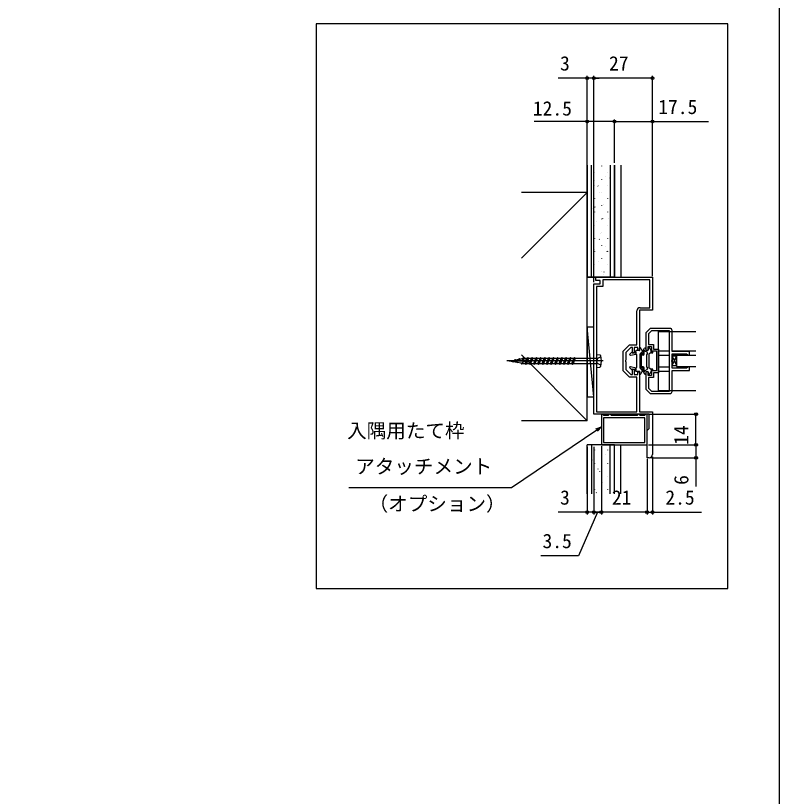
# Model space of a CAD drawing. Units: millimetres, scale not verified. Extents: x -525 to 525, y -808 to 806.
# Drawn here: x 173.9 to 525, y -15.5 to 343.3 of the extents above; entities that cross this region are included whole.
import ezdxf
from ezdxf.enums import TextEntityAlignment as Align

# ---------------------------------------------------------------- set-up
doc = ezdxf.new("R2010")
doc.units = ezdxf.units.MM
doc.header["$LTSCALE"] = 4
for name, color, linetype in [('0-3_YKK_11', 7, 'Continuous'), ('0-4_YKK_12', 2, 'Continuous'), ('0-5_YKK_13', 4, 'Continuous'), ('0-7_YKK_D', 6, 'Continuous'), ('0-8_YKK_ZWAK', 7, 'Continuous'), ('0-9_YSS_K', 3, 'Continuous')]:
    doc.layers.add(name, color=color, linetype=linetype)
doc.styles.add('ＭＳ ゴシック', font='')
doc.styles.get('ＭＳ ゴシック').set_extended_font_data('MS Gothic')

msp = doc.modelspace()

# ---------------------------------------------------------------- linework, layer by layer
at = {"layer": '0-3_YKK_11'}
msp.add_line((475.654, 188.953), (475.654, 198.603), dxfattribs=at)
for points in [[(439.654, 160.103), (439.654, 220.103), (442.654, 220.103), (442.654, 221.603), (440.654, 221.603), (440.654, 223.103), (466.654, 223.103), (466.654, 207.903), (460.654, 207.903), (460.654, 189.603), (459.854, 189.603), (459.854, 190.853), (458.254, 190.853), (458.254, 188.353), (457.454, 188.353), (457.454, 190.853), (456.651, 190.853), (454.354, 188.556), (454.354, 185.061), (454.234, 184.878), (454.234, 184.328), (454.354, 184.145), (454.354, 180.65), (456.651, 178.353), (457.454, 178.353), (457.454, 180.853), (458.254, 180.853), (458.254, 178.353), (459.854, 178.353), (459.854, 179.603), (460.654, 179.603), (460.654, 161.303), (466.654, 161.303), (466.654, 141.603)], [(460.954, 209.103), (465.454, 209.103), (465.454, 221.903), (443.854, 221.903), (443.854, 218.903), (440.854, 218.903)], [(440.854, 218.903), (440.854, 161.303), (459.454, 161.303), (459.454, 177.153), (456.154, 177.153), (453.154, 180.153), (453.154, 189.053), (456.154, 192.053), (459.454, 192.053), (459.454, 207.603)], [(474.654, 199.603), (465.654, 199.603), (463.654, 197.603), (463.654, 189.603), (464.654, 189.603), (464.654, 191.303), (466.154, 191.303), (466.154, 188.403), (466.854, 188.403), (466.854, 189.203), (468.454, 189.203), (468.454, 184.603), (468.454, 180.003), (466.854, 180.003), (466.854, 180.803), (466.154, 180.803), (466.154, 177.903), (464.654, 177.903), (464.654, 179.603), (463.654, 179.603), (463.654, 171.603), (465.654, 169.603), (474.654, 169.603)], [(475.654, 170.603), (475.654, 180.253), (483.654, 180.253), (483.654, 181.953), (483.054, 181.953), (482.854, 181.753), (482.354, 181.253), (475.654, 181.253), (475.654, 184.145), (475.534, 184.328), (475.534, 184.878), (475.654, 185.062), (475.654, 187.953), (482.354, 187.953), (482.854, 187.453), (483.054, 187.253), (483.654, 187.253), (483.654, 188.953), (475.654, 188.953)], [(465.154, 140.103), (464.154, 140.103), (464.154, 152.603), (465.154, 153.603), (465.154, 160.103), (439.654, 160.103)]]:
    msp.add_lwpolyline(points, dxfattribs=at)
for points in [[(474.454, 170.803), (474.454, 198.403), (466.151, 198.403), (464.854, 197.106), (464.854, 192.203), (467.054, 192.203), (467.054, 190.103), (469.354, 190.103), (469.354, 179.103), (467.054, 179.103), (467.054, 177.003), (464.854, 177.003), (464.854, 172.1), (466.151, 170.803)], [(443.154, 146.103), (464.154, 146.103), (464.154, 160.103), (463.654, 160.103), (463.354, 159.803), (463.054, 159.503), (460.954, 159.503), (460.654, 159.803), (460.354, 160.103), (460.154, 160.103), (459.854, 159.803), (459.554, 159.503), (447.754, 159.503), (447.454, 159.803), (447.154, 160.103), (446.954, 160.103), (446.654, 159.803), (446.354, 159.503), (444.254, 159.503), (443.954, 159.803), (443.654, 160.103), (443.154, 160.103)], [(463.154, 158.503), (444.154, 158.503), (444.154, 147.103), (463.154, 147.103)]]:
    msp.add_lwpolyline(points, close=True, dxfattribs=at)
for centre, radius, start, end in [((460.954, 207.603), 1.5, 90.00001, 179.99999), ((474.654, 198.603), 1, 0.00001, 89.99999), ((474.654, 170.603), 1, 270.00001, 359.99999), ((465.154, 141.603), 1.5, 270.00001, 359.99999)]:
    msp.add_arc(centre, radius, start, end, dxfattribs=at)
at = {"layer": '0-4_YKK_12'}
for p, q in [((469.354, 171.103), (469.354, 198.103)), ((472.754, 198.103), (469.354, 198.103)), ((469.354, 198.103), (486.645, 198.103)), ((469.354, 189.253), (474.454, 189.253)), ((469.354, 187.253), (474.454, 187.253)), ((475.654, 189.253), (486.645, 189.253)), ((475.654, 187.253), (486.645, 187.253)), ((469.354, 181.953), (474.454, 181.953)), ((469.354, 179.953), (474.454, 179.953)), ((469.354, 171.103), (486.645, 171.103))]:
    msp.add_line(p, q, dxfattribs=at)
msp.add_lwpolyline([(501.257, 339.603), (312.035, 339.603), (312.035, 80.103), (501.257, 80.103)], close=True, dxfattribs=at)
at = {"layer": '0-5_YKK_13'}
for p, q in [((452.154, 274.55), (452.154, 223.103)), ((460.849, 189.649), (460.66, 190.457)), ((461.069, 190.703), (460.854, 190.703)), ((461.823, 189.566), (461.337, 190.537)), ((462.395, 189.473), (462.961, 190.453)), ((462.395, 189.473), (462.961, 190.453)), ((463.22, 190.603), (463.454, 190.603)), ((463.22, 190.603), (463.454, 190.603)), ((463.654, 190.003), (463.654, 190.403)), ((463.654, 190.003), (463.654, 190.403)), ((464.854, 190.003), (464.854, 190.403)), ((464.854, 190.003), (464.854, 190.403)), ((465.188, 190.603), (465.054, 190.603)), ((465.188, 190.603), (465.054, 190.603)), ((466.014, 189.473), (465.448, 190.453)), ((466.014, 189.473), (465.448, 190.453)), ((440.854, 187.603), (440.854, 181.603)), ((440.854, 187.603), (442.414, 187.439)), ((457.105, 188.686), (456.23, 187.702)), ((456.51, 187.208), (459.099, 187.698)), ((457.454, 188.553), (457.454, 188.153)), ((457.454, 188.153), (458.35, 188.377)), ((458.854, 189.023), (458.854, 189.103)), ((460.654, 189.403), (459.154, 189.403)), ((459.454, 181.803), (459.454, 187.403)), ((461.054, 181.269), (461.054, 187.937)), ((461.154, 181.853), (461.154, 187.353)), ((461.154, 181.853), (461.154, 187.353)), ((461.195, 188.191), (461.713, 188.515)), ((462.354, 187.853), (461.654, 187.853)), ((462.354, 187.853), (461.654, 187.853)), ((462.354, 187.353), (461.654, 187.353)), ((461.654, 181.853), (461.654, 187.353)), ((462.354, 187.353), (461.654, 187.353)), ((461.654, 181.853), (461.654, 187.353)), ((461.854, 189.432), (461.854, 188.769)), ((462.354, 187.853), (462.354, 189.323)), ((462.354, 187.853), (462.354, 189.323)), ((462.854, 187.853), (462.854, 188.974)), ((462.854, 187.853), (462.854, 188.974)), ((464.156, 188.579), (463.195, 189.134)), ((464.156, 188.579), (463.195, 189.134)), ((464.054, 187.403), (464.339, 187.896)), ((464.054, 187.403), (464.339, 187.896)), ((464.054, 181.803), (464.054, 187.403)), ((464.054, 181.803), (464.054, 187.403)), ((465.054, 187.68), (465.054, 181.526)), ((465.054, 187.68), (465.054, 181.526)), ((465.904, 188.344), (465.204, 187.94)), ((465.904, 188.344), (465.204, 187.94)), ((466.054, 188.604), (466.054, 189.323)), ((466.054, 188.604), (466.054, 189.323)), ((475.654, 182.452), (477.654, 186.754)), ((475.654, 186.754), (477.654, 182.452)), ((443.996, 184.603), (399.696, 184.603)), ((400.854, 184.603), (403.347, 185.042)), ((402.519, 184.276), (400.854, 184.603)), ((402.519, 184.276), (402.579, 184.172)), ((402.649, 184.25), (402.579, 184.172)), ((404.401, 183.906), (402.649, 184.25)), ((402.86, 184.603), (403.198, 184.874)), ((403.554, 185.278), (402.959, 184.603)), ((403.658, 185.097), (403.041, 184.603)), ((403.658, 185.097), (403.554, 185.278)), ((403.658, 185.097), (405.284, 185.384)), ((406.283, 183.536), (404.631, 183.861)), ((404.765, 184.603), (405.284, 185.384)), ((405.504, 185.766), (404.96, 184.603)), ((405.684, 185.455), (405.118, 184.603)), ((405.684, 185.455), (406.809, 185.773)), ((406.809, 183.433), (406.635, 183.467)), ((406.637, 184.603), (407.177, 185.773)), ((406.752, 183.678), (406.696, 183.573)), ((407.177, 185.773), (406.809, 185.773)), ((406.809, 183.433), (408.152, 183.433)), ((407.454, 186.253), (406.928, 184.603)), ((407.731, 185.773), (407.243, 184.603)), ((409.127, 185.773), (407.731, 185.773)), ((408.152, 183.433), (409.127, 185.773)), ((409.404, 186.253), (408.429, 182.953)), ((409.681, 185.773), (408.706, 183.433)), ((408.706, 183.433), (410.102, 183.433)), ((411.077, 185.773), (409.681, 185.773)), ((410.102, 183.433), (411.077, 185.773)), ((411.354, 186.253), (410.379, 182.953)), ((411.631, 185.773), (410.656, 183.433)), ((410.656, 183.433), (412.052, 183.433)), ((413.027, 185.773), (411.631, 185.773)), ((412.052, 183.433), (413.027, 185.773)), ((413.304, 186.253), (412.329, 182.953)), ((413.581, 185.773), (412.606, 183.433)), ((412.606, 183.433), (414.002, 183.433)), ((414.977, 185.773), (413.581, 185.773)), ((414.002, 183.433), (414.977, 185.773)), ((415.254, 186.253), (414.279, 182.953)), ((415.531, 185.773), (414.556, 183.433)), ((414.556, 183.433), (415.952, 183.433)), ((416.927, 185.773), (415.531, 185.773)), ((415.952, 183.433), (416.927, 185.773)), ((417.204, 186.253), (416.229, 182.953)), ((417.481, 185.773), (416.506, 183.433)), ((416.506, 183.433), (417.902, 183.433)), ((418.877, 185.773), (417.481, 185.773)), ((417.902, 183.433), (418.877, 185.773)), ((419.154, 186.253), (418.179, 182.953)), ((419.431, 185.773), (418.456, 183.433)), ((418.456, 183.433), (419.852, 183.433)), ((420.827, 185.773), (419.431, 185.773)), ((419.852, 183.433), (420.827, 185.773)), ((421.104, 186.253), (420.129, 182.953)), ((421.381, 185.773), (420.406, 183.433)), ((420.406, 183.433), (421.802, 183.433)), ((422.777, 185.773), (421.381, 185.773)), ((421.802, 183.433), (422.777, 185.773)), ((423.054, 186.253), (422.079, 182.953)), ((423.331, 185.773), (422.356, 183.433)), ((422.356, 183.433), (423.752, 183.433)), ((424.727, 185.773), (423.331, 185.773)), ((423.752, 183.433), (424.727, 185.773)), ((425.004, 186.253), (424.029, 182.953)), ((425.281, 185.773), (424.306, 183.433)), ((424.306, 183.433), (425.702, 183.433)), ((426.677, 185.773), (425.281, 185.773)), ((425.702, 183.433), (426.677, 185.773)), ((426.954, 186.253), (425.979, 182.953)), ((427.231, 185.773), (426.256, 183.433)), ((426.256, 183.433), (427.652, 183.433)), ((428.627, 185.773), (427.231, 185.773)), ((427.652, 183.433), (428.627, 185.773)), ((428.904, 186.253), (427.929, 182.953)), ((429.181, 185.773), (428.206, 183.433)), ((428.206, 183.433), (429.602, 183.433)), ((430.577, 185.773), (429.181, 185.773)), ((429.602, 183.433), (430.577, 185.773)), ((430.854, 186.253), (429.879, 182.953)), ((431.131, 185.773), (430.156, 183.433)), ((430.156, 183.433), (440.354, 183.433)), ((440.354, 185.773), (431.131, 185.773)), ((440.854, 181.603), (442.414, 181.767)), ((457.105, 180.52), (456.23, 181.504)), ((456.51, 181.998), (459.099, 181.508)), ((457.454, 181.053), (458.35, 180.829)), ((457.454, 180.653), (457.454, 181.053)), ((458.854, 180.183), (458.854, 180.103)), ((460.654, 179.803), (459.154, 179.803)), ((460.849, 179.557), (460.66, 178.749)), ((461.195, 181.015), (461.713, 180.691)), ((461.823, 179.64), (461.337, 178.669)), ((462.354, 181.853), (461.654, 181.853)), ((462.354, 181.853), (461.654, 181.853)), ((462.354, 181.353), (461.654, 181.353)), ((462.354, 181.353), (461.654, 181.353)), ((461.854, 179.774), (461.854, 180.437)), ((462.354, 179.884), (462.354, 181.353)), ((462.354, 179.884), (462.354, 181.353)), ((462.395, 179.734), (462.961, 178.753)), ((462.395, 179.734), (462.961, 178.753)), ((462.854, 180.232), (462.854, 181.353)), ((462.854, 180.232), (462.854, 181.353)), ((464.156, 180.627), (463.195, 180.072)), ((464.156, 180.627), (463.195, 180.072)), ((464.054, 181.803), (464.339, 181.31)), ((464.054, 181.803), (464.339, 181.31)), ((465.904, 180.862), (465.204, 181.267)), ((465.904, 180.862), (465.204, 181.267)), ((466.014, 179.734), (465.448, 178.753)), ((466.014, 179.734), (465.448, 178.753)), ((466.054, 180.603), (466.054, 179.884)), ((466.054, 180.603), (466.054, 179.884)), ((461.069, 178.503), (460.854, 178.503)), ((463.22, 178.603), (463.454, 178.603)), ((463.22, 178.603), (463.454, 178.603)), ((463.654, 179.203), (463.654, 178.803)), ((463.654, 179.203), (463.654, 178.803)), ((464.854, 179.203), (464.854, 178.803)), ((464.854, 179.203), (464.854, 178.803)), ((465.188, 178.603), (465.054, 178.603)), ((465.188, 178.603), (465.054, 178.603)), ((452.154, 123.603), (452.154, 146.103))]:
    msp.add_line(p, q, dxfattribs=at)
msp.add_lwpolyline([(477.654, 186.754), (475.654, 186.754), (475.654, 182.452), (477.654, 182.452)], close=True, dxfattribs=at)
for points in [[(486.645, 187.103), (477.654, 187.103), (477.654, 182.103), (486.645, 182.103)], [(400.854, 184.603), (408.354, 184.603), (406.752, 183.678)], [(404.401, 183.906), (404.529, 183.684), (404.631, 183.861)], [(405.684, 185.455), (405.504, 185.766), (405.284, 185.384)], [(406.283, 183.536), (406.479, 183.197), (406.696, 183.573)], [(407.731, 185.773), (407.454, 186.253), (407.177, 185.773)], [(408.152, 183.433), (408.429, 182.953), (408.706, 183.433)], [(409.681, 185.773), (409.404, 186.253), (409.127, 185.773)], [(410.102, 183.433), (410.379, 182.953), (410.656, 183.433)], [(411.631, 185.773), (411.354, 186.253), (411.077, 185.773)], [(412.052, 183.433), (412.329, 182.953), (412.606, 183.433)], [(413.581, 185.773), (413.304, 186.253), (413.027, 185.773)], [(414.002, 183.433), (414.279, 182.953), (414.556, 183.433)], [(415.531, 185.773), (415.254, 186.253), (414.977, 185.773)], [(415.952, 183.433), (416.229, 182.953), (416.506, 183.433)], [(417.481, 185.773), (417.204, 186.253), (416.927, 185.773)], [(417.902, 183.433), (418.179, 182.953), (418.456, 183.433)], [(419.431, 185.773), (419.154, 186.253), (418.877, 185.773)], [(419.852, 183.433), (420.129, 182.953), (420.406, 183.433)], [(421.381, 185.773), (421.104, 186.253), (420.827, 185.773)], [(421.802, 183.433), (422.079, 182.953), (422.356, 183.433)], [(423.331, 185.773), (423.054, 186.253), (422.777, 185.773)], [(423.752, 183.433), (424.029, 182.953), (424.306, 183.433)], [(425.281, 185.773), (425.004, 186.253), (424.727, 185.773)], [(425.702, 183.433), (425.979, 182.953), (426.256, 183.433)], [(427.231, 185.773), (426.954, 186.253), (426.677, 185.773)], [(427.652, 183.433), (427.929, 182.953), (428.206, 183.433)], [(429.181, 185.773), (428.904, 186.253), (428.627, 185.773)], [(429.602, 183.433), (429.879, 182.953), (430.156, 183.433)], [(431.131, 185.773), (430.854, 186.253), (430.577, 185.773)], [(442.962, 186.553), (441.344, 185.746), (441.059, 184.601)], [(442.962, 182.65), (441.344, 183.456), (441.059, 184.601)]]:
    msp.add_lwpolyline(points, dxfattribs=at)
for centre, radius, start, end in [((460.854, 190.503), 0.2, 90, 193.18403), ((461.069, 190.403), 0.3, 26.56505, 90), ((463.22, 190.303), 0.3, 90, 150), ((463.22, 190.303), 0.3, 90, 150), ((463.454, 190.403), 0.2, 0, 90), ((463.454, 190.403), 0.2, 0, 90), ((465.054, 190.403), 0.2, 90, 180), ((465.054, 190.403), 0.2, 90, 180), ((465.188, 190.303), 0.3, 30, 90), ((465.188, 190.303), 0.3, 30, 90), ((442.362, 186.942), 0.5, 14.25208, 84), ((433.154, 184.603), 10, 345.74792, 14.25208), ((456.454, 187.503), 0.3, 138.35142, 280.70954), ((457.254, 188.553), 0.2, 360, 138.35142), ((458.423, 188.086), 0.3, 44.03624, 104.03624), ((458.854, 188.503), 0.3, 224.03624, 60), ((459.154, 189.103), 0.3, 90, 180), ((459.154, 189.023), 0.3, 180, 240), ((459.154, 187.403), 0.3, 360, 100.70954), ((460.654, 189.603), 0.2, 270, 13.18403), ((461.354, 187.937), 0.3, 122.00538, 180), ((461.654, 187.353), 0.5, 90, 180), ((461.654, 187.353), 0.5, 90, 180), ((461.554, 188.769), 0.3, 302.00538, 360), ((461.554, 189.432), 0.3, 360, 26.56505), ((462.654, 189.323), 0.3, 150, 180), ((462.654, 189.323), 0.3, 150, 180), ((462.354, 187.853), 0.5, 270, 0), ((462.354, 187.853), 0.5, 270, 0), ((462.954, 189.203), 0.25, 343.95468, 246.42182), ((462.954, 189.203), 0.25, 343.95468, 246.42182), ((464.254, 190.003), 0.6, 180, 0), ((464.254, 190.003), 0.6, 180, 0), ((463.906, 188.146), 0.5, 330, 60), ((463.906, 188.146), 0.5, 330, 60), ((465.354, 187.68), 0.3, 120, 180), ((465.354, 187.68), 0.3, 120, 180), ((465.754, 188.604), 0.3, 300, 0), ((465.754, 188.604), 0.3, 300, 0), ((465.754, 189.323), 0.3, 0, 30), ((465.754, 189.323), 0.3, 0, 30), ((440.354, 186.273), 0.5, 270, 0), ((440.354, 182.933), 0.5, 0, 90), ((442.362, 182.264), 0.5, 276, 345.74792), ((456.454, 181.703), 0.3, 79.29046, 221.64858), ((457.254, 180.653), 0.2, 221.64858, 0), ((458.423, 181.12), 0.3, 255.96376, 315.96376), ((458.854, 180.703), 0.3, 300, 135.96376), ((459.154, 180.183), 0.3, 120, 180), ((459.154, 180.103), 0.3, 180, 270), ((459.154, 181.803), 0.3, 259.29046, 0), ((460.654, 179.603), 0.2, 346.81597, 90), ((461.354, 181.269), 0.3, 180, 237.99462), ((461.654, 181.853), 0.5, 180, 270), ((461.654, 181.853), 0.5, 180, 270), ((461.554, 180.437), 0.3, 0, 57.99462), ((461.554, 179.774), 0.3, 333.43495, 0), ((462.354, 181.353), 0.5, 0, 90), ((462.354, 181.353), 0.5, 0, 90), ((462.654, 179.884), 0.3, 180, 210), ((462.654, 179.884), 0.3, 180, 210), ((462.954, 180.003), 0.25, 113.57818, 16.04532), ((462.954, 180.003), 0.25, 113.57818, 16.04532), ((464.254, 179.203), 0.6, 0, 180), ((464.254, 179.203), 0.6, 0, 180), ((463.906, 181.06), 0.5, 300, 30), ((463.906, 181.06), 0.5, 300, 30), ((465.354, 181.526), 0.3, 180, 240), ((465.354, 181.526), 0.3, 180, 240), ((465.754, 180.603), 0.3, 0, 60), ((465.754, 180.603), 0.3, 0, 60), ((465.754, 179.884), 0.3, 330, 0), ((465.754, 179.884), 0.3, 330, 0), ((460.854, 178.703), 0.2, 166.81597, 270), ((461.069, 178.803), 0.3, 270, 333.43495), ((463.22, 178.903), 0.3, 210, 270), ((463.22, 178.903), 0.3, 210, 270), ((463.454, 178.803), 0.2, 270, 0), ((463.454, 178.803), 0.2, 270, 0), ((465.054, 178.803), 0.2, 180, 270), ((465.054, 178.803), 0.2, 180, 270), ((465.188, 178.903), 0.3, 270, 330), ((465.188, 178.903), 0.3, 270, 330)]:
    msp.add_arc(centre, radius, start, end, dxfattribs=at)
at = {"layer": '0-7_YKK_D'}
for p, q in [((436.654, 314.603), (423.338, 314.603)), ((436.654, 224.103), (436.654, 315.603)), ((439.654, 314.603), (436.654, 314.603)), ((439.654, 220.803), (439.654, 315.603)), ((439.654, 220.803), (439.654, 315.603)), ((466.654, 314.603), (439.654, 314.603)), ((439.654, 314.603), (442.204, 314.603)), ((466.654, 223.603), (466.654, 315.603)), ((436.654, 275.603), (436.654, 295.603)), ((449.154, 275.603), (449.154, 295.603)), ((449.154, 275.603), (449.154, 295.603)), ((466.654, 223.603), (466.654, 295.603)), ((464.854, 160.103), (487.654, 160.103)), ((486.654, 146.103), (486.654, 160.103)), ((436.654, 145.103), (436.654, 114.103)), ((439.654, 145.103), (439.654, 114.103)), ((439.654, 145.103), (439.654, 114.103)), ((443.154, 145.403), (443.154, 114.103)), ((443.154, 145.403), (443.154, 114.103)), ((464.854, 146.103), (487.654, 146.103)), ((464.854, 146.103), (487.654, 146.103)), ((466.154, 140.103), (487.654, 140.103)), ((466.654, 140.603), (466.654, 114.103)), ((464.154, 139.603), (464.154, 114.103)), ((464.154, 139.603), (464.154, 114.103)), ((436.654, 115.103), (423.338, 115.103)), ((439.654, 115.103), (436.654, 115.103)), ((443.154, 115.103), (439.654, 115.103)), ((439.654, 115.103), (442.204, 115.103)), ((464.154, 115.103), (443.154, 115.103)), ((464.154, 115.103), (461.604, 115.103)), ((464.154, 115.103), (466.654, 115.103)), ((466.654, 115.103), (489.175, 115.103))]:
    msp.add_line(p, q, dxfattribs=at)
for points in [[(449.154, 294.603), (436.654, 294.603), (412.254, 294.603)], [(449.154, 294.603), (466.654, 294.603), (492.454, 294.603)], [(443.154, 154.3), (441.043, 152.87), (401.905, 126.361), (327.093, 126.361)], [(440.66, 153.436), (443.154, 154.3), (441.426, 152.305)], [(486.654, 146.103), (486.654, 140.103), (486.654, 126.889)], [(441.404, 115.103), (432.69, 95.103), (415.269, 95.103)]]:
    msp.add_lwpolyline(points, dxfattribs=at)
for centre in [(436.654, 314.603), (439.654, 314.603), (439.654, 314.603), (466.654, 314.603), (436.654, 294.603), (449.154, 294.603), (449.154, 294.603), (466.654, 294.603), (486.654, 160.103), (486.654, 146.103), (486.654, 146.103), (486.654, 140.103), (436.654, 115.103), (439.654, 115.103), (439.654, 115.103), (443.154, 115.103), (443.154, 115.103), (464.154, 115.103), (464.154, 115.103), (466.654, 115.103)]:
    msp.add_circle(centre, 0.637, dxfattribs=at)
at = {"layer": '0-8_YKK_ZWAK'}
msp.add_lwpolyline([(-525, -808.4), (525, -808.4), (525, 721.6)], dxfattribs=at)
at = {"layer": '0-9_YSS_K'}
for p, q in [((436.654, 274.603), (436.654, 262.103)), ((436.654, 274.603), (436.654, 223.103)), ((438.654, 223.144), (438.654, 274.603)), ((443.179, 274.251), (443.179, 274.151)), ((447.154, 274.603), (447.154, 223.144)), ((439.949, 271.401), (439.949, 271.301)), ((445.125, 269.452), (445.132, 269.433)), ((445.929, 271.401), (445.929, 271.301)), ((440.134, 267.5), (440.141, 267.482)), ((443.179, 268.171), (443.179, 268.071)), ((446.991, 268.737), (447.102, 268.57)), ((436.654, 262.103), (406.375, 262.103)), ((406.375, 231.824), (436.654, 262.103)), ((436.654, 157.103), (436.654, 262.103)), ((439.949, 265.321), (439.949, 265.221)), ((441.545, 265.127), (441.655, 264.96)), ((443.179, 262.091), (443.179, 261.991)), ((445.929, 265.321), (445.929, 265.221)), ((439.949, 259.241), (439.949, 259.141)), ((442.11, 261.92), (442.117, 261.901)), ((445.929, 259.241), (445.929, 259.141)), ((440.067, 255.522), (440.177, 255.355)), ((443.179, 256.011), (443.179, 255.911)), ((444.053, 256.434), (444.06, 256.415)), ((439.062, 254.482), (439.069, 254.463)), ((439.949, 253.161), (439.949, 253.061)), ((445.929, 253.161), (445.929, 253.061)), ((441.038, 248.901), (441.045, 248.883)), ((443.179, 249.931), (443.179, 249.831)), ((443.627, 250.143), (443.737, 249.976)), ((446.263, 250.193), (446.27, 250.175)), ((439.949, 247.081), (439.949, 246.981)), ((445.929, 247.081), (445.929, 246.981)), ((439.949, 241.001), (439.949, 240.901)), ((442.149, 240.538), (442.259, 240.371)), ((442.981, 243.415), (442.988, 243.396)), ((443.179, 243.851), (443.179, 243.751)), ((445.929, 241.001), (445.929, 240.901)), ((443.179, 237.771), (443.179, 237.671)), ((445.191, 237.175), (445.198, 237.156)), ((439.949, 234.921), (439.949, 234.821)), ((439.967, 235.883), (439.973, 235.864)), ((445.709, 235.159), (445.819, 234.993)), ((445.929, 234.921), (445.929, 234.821)), ((441.909, 230.397), (441.916, 230.378)), ((443.179, 231.691), (443.179, 231.591)), ((439.949, 228.841), (439.949, 228.741)), ((445.929, 228.841), (445.929, 228.741)), ((449.154, 223.103), (436.654, 223.103)), ((443.179, 225.611), (443.179, 225.511)), ((444.119, 224.156), (444.126, 224.138)), ((444.231, 225.554), (444.341, 225.387)), ((439.654, 168.103), (436.654, 200.103)), ((406.375, 187.382), (436.654, 157.103)), ((436.654, 157.103), (406.375, 157.103)), ((436.654, 123.603), (436.654, 146.103)), ((449.154, 146.103), (436.654, 146.103)), ((438.654, 146.062), (438.654, 123.603)), ((439.949, 143.721), (439.949, 143.621)), ((445.929, 143.721), (445.929, 143.621)), ((447.154, 123.603), (447.154, 146.062)), ((449.154, 123.603), (449.154, 146.103)), ((449.154, 123.603), (449.154, 146.103)), ((439.665, 140.465), (439.671, 140.446)), ((443.179, 140.491), (443.179, 140.391)), ((444.889, 141.757), (444.896, 141.738)), ((438.71, 139.188), (438.821, 139.022)), ((439.949, 137.641), (439.949, 137.541)), ((445.929, 137.641), (445.929, 137.541)), ((441.607, 134.979), (441.614, 134.96)), ((442.27, 133.81), (442.381, 133.643)), ((443.179, 134.411), (443.179, 134.311)), ((446.865, 136.177), (446.872, 136.158)), ((439.949, 131.561), (439.949, 131.461)), ((445.929, 131.561), (445.929, 131.461)), ((443.179, 128.331), (443.179, 128.231)), ((443.817, 128.739), (443.824, 128.72)), ((439.949, 125.481), (439.949, 125.381)), ((440.792, 124.204), (440.903, 124.038)), ((445.929, 125.481), (445.929, 125.381))]:
    msp.add_line(p, q, dxfattribs=at)
for points in [[(436.654, 274.603), (436.654, 223.103), (449.154, 223.103), (449.154, 274.603)], [(449.154, 274.603), (449.154, 223.103), (436.654, 223.103)]]:
    msp.add_lwpolyline(points, dxfattribs=at)
msp.add_lwpolyline([(439.654, 168.103), (439.654, 200.103), (436.654, 200.103), (436.654, 168.103)], close=True, dxfattribs=at)

# ---------------------------------------------------------------- texts
at = {"layer": '0-7_YKK_D', "style": 'ＭＳ ゴシック'}
for s, p in [('3', (424.174, 316.103)), ('27', (446.686, 316.103)), ('12.5', (411.674, 295.403)), ('17.5', (469.324, 296.103)), ('入隅用たて枠', (326.274, 147.297)), ('アタッチメント', (330.007, 130.865)), ('（オプション）', (336.144, 113.717)), ('3', (424.174, 116.603)), ('21', (448.004, 116.603)), ('2.5', (472.59, 116.603)), ('3.5', (416.105, 96.603))]:
    msp.add_text(s, height=6.598, dxfattribs=at).set_placement(p, align=Align.BOTTOM_LEFT)
for s, p in [('14', (485.154, 146.072)), ('6', (485.154, 127.673))]:
    msp.add_text(s, height=6.598, rotation=90, dxfattribs=at).set_placement(p, align=Align.BOTTOM_LEFT)

doc.saveas('drawing.dxf')
